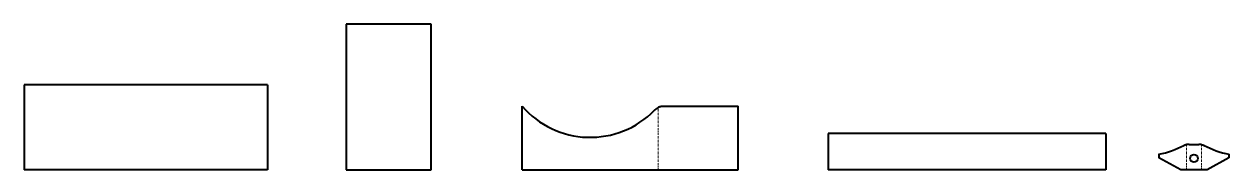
# Model space of a CAD drawing. Header units: millimetres. Extents: x 0 to 4959, y 0 to 600.
import ezdxf

# ---------------------------------------------------------------- set-up
doc = ezdxf.new("R2010")
doc.units = ezdxf.units.MM
doc.linetypes.add('K5LT_BASIC', pattern=[0])
doc.linetypes.add('K5LT_CHAIN_LINE_WITH_2_POINTS', pattern=[12, 4, -2, 1, -2, 1, -2])

msp = doc.modelspace()

# ---------------------------------------------------------------- linework, layer by layer
at = {"color": 7, "linetype": 'K5LT_BASIC', "lineweight": 40}
for p, q in [((1675, 600), (1325, 600)), ((1325, 600), (1325, 0)), ((1675, 0), (1675, 600)), ((0, 350), (0, 0)), ((1002.2, 350), (0, 350)), ((1002.2, 350), (1002.2, 0)), ((2050, 262), (2050.1, 262)), ((2050, 0), (2050, 262)), ((2623, 262), (2625.4, 262)), ((2625.4, 262), (2939.4, 262)), ((2939.4, 0), (2939.4, 262)), ((4452, 150), (3310, 150)), ((3310, 150), (3310, 0)), ((4452, 150), (4452, 0)), ((4795, 105), (4784.6, 105)), ((4795, 105), (4835, 105)), ((4845.4, 105), (4835, 105)), ((4671, 64.6), (4671, 49.6)), ((4959, 64.6), (4959, 49.6)), ((1002.2, 0), (0, 0)), ((1325, 0), (1675, 0)), ((2050, 0), (2594, 0)), ((2594, 0), (2625.4, 0)), ((2625.4, 0), (2939.4, 0)), ((4761, 0), (4671, 49.6)), ((4773, 0), (4761, 0)), ((4795, 0), (4773, 0)), ((4835, 0), (4795, 0)), ((4857, 0), (4835, 0)), ((4869, 0), (4857, 0)), ((4959, 49.6), (4869, 0)), ((4452, 0), (3310, 0))]:
    msp.add_line(p, q, dxfattribs=at)
at = {"color": 7, "linetype": 'K5LT_CHAIN_LINE_WITH_2_POINTS', "lineweight": 18}
for p, q in [((2609.7, 0), (2609.7, 256.8)), ((4784, 0), (4784, 105)), ((4846, 0), (4846, 105))]:
    msp.add_line(p, q, dxfattribs=at)
at = {"color": 7, "linetype": 'K5LT_BASIC', "lineweight": 40}
msp.add_circle((4815, 47.5), 16, dxfattribs=at)
for centre, start, end in [((2330, 504), 220.848, 315.5215), ((4599, 427.5), 281.221, 298.0518), ((5031, 427.5), 241.9482, 258.779)]:
    msp.add_arc(centre, 370, start, end, dxfattribs=at)
for points, knots in [([(2594, 244.8), (2594.9, 245.5), (2596.6, 246.9), (2599.1, 249), (2601.7, 251.1), (2604.6, 253.3), (2607.8, 255.6), (2610.7, 257.5), (2613.2, 258.9), (2615.4, 259.9), (2617.8, 260.9), (2620.5, 261.6), (2622.2, 261.9), (2623, 262)], [0, 0, 0, 0, 1.705095, 3.410189, 5.115284, 6.820378, 8.936952, 11.053525, 12.085271, 13.117017, 14.610658, 15.822305, 17, 17, 17, 17]), ([(4773, 101), (4773.3, 101.1), (4774.2, 101.4), (4776, 102.1), (4778.6, 103.1), (4781.1, 104), (4783.2, 104.6), (4784.1, 104.9), (4784.6, 105)], [0, 0, 0, 0, 0.747091, 1.992243, 4.233516, 6.65094, 7.705449, 8.759958, 8.759958, 8.759958, 8.759958]), ([(4845.4, 105), (4845.5, 105), (4845.7, 104.9), (4846.1, 104.8), (4846.9, 104.6), (4848.4, 104.1), (4850.6, 103.4), (4853, 102.5), (4854.8, 101.8), (4856.1, 101.3), (4856.7, 101.1), (4857, 101)], [0, 0, 0, 0, 0.147009, 0.392023, 0.882053, 1.813108, 3.577213, 5.518683, 6.865561, 7.539001, 8.21244, 8.21244, 8.21244, 8.21244])]:
    msp.add_open_spline(points, degree=3, knots=knots, dxfattribs=at)

doc.saveas('drawing.dxf')
